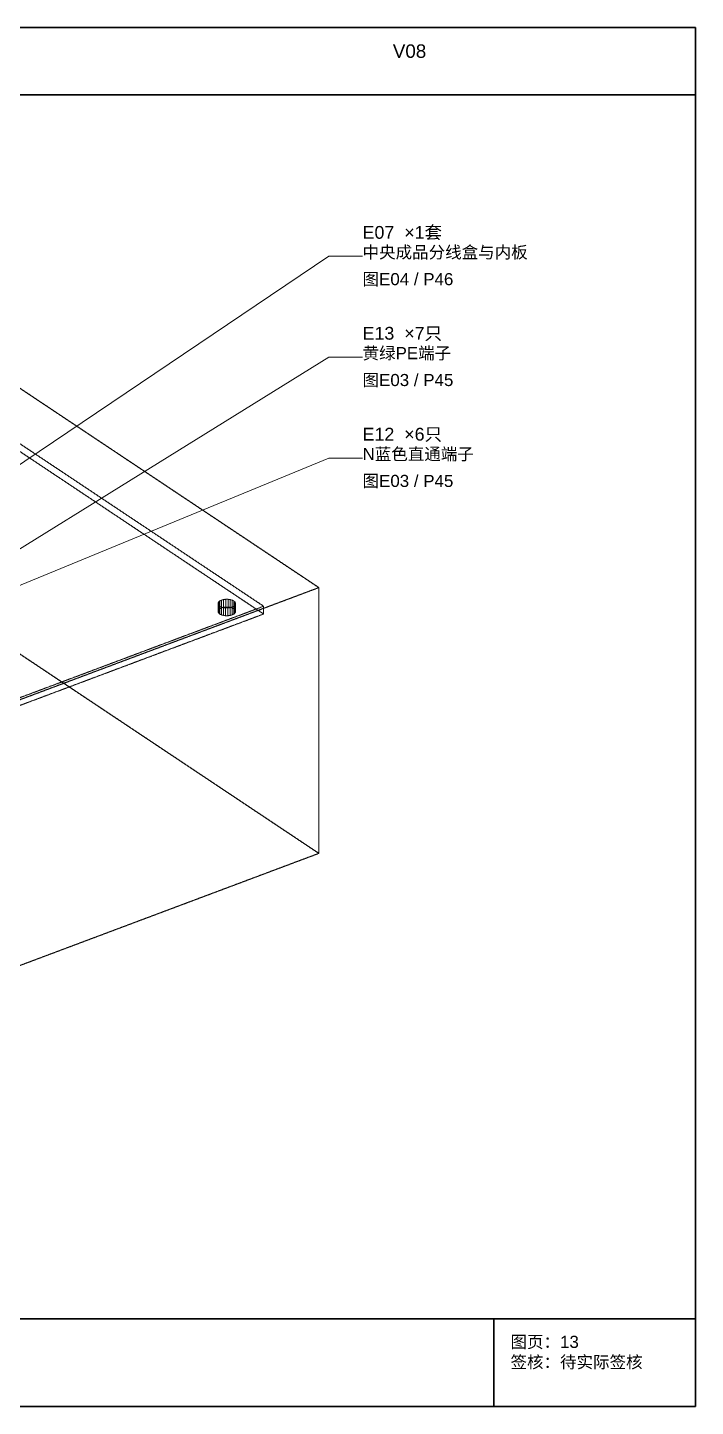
# Model space of a CAD drawing. Header units: millimetres. Extents: x 50 to 612415, y 2 to 4150.
# Drawn here: x 543904 to 545890, y 50 to 4150 of the extents above; entities that cross this region are included whole.
import ezdxf

# ---------------------------------------------------------------- set-up
doc = ezdxf.new("R2010")
doc.units = ezdxf.units.MM
doc.linetypes.add('DASHED', pattern=[1.524, 1.27, -0.254])
for name, color, linetype, lineweight in [('DIM', 7, 'Continuous', 13), ('FRAME', 7, 'Continuous', 35), ('HIDDEN', 8, 'DASHED', 13), ('NOTE', 7, 'Continuous', 18)]:
    doc.layers.add(name, color=color, linetype=linetype, lineweight=lineweight)
doc.styles.add('CN', font='Arial Unicode.ttf')

msp = doc.modelspace()

# ---------------------------------------------------------------- linework, layer by layer
at = {"layer": 'DIM'}
for points in [[(542945, 2220), (544800, 3470), (544900, 3470)], [(543249.514, 2208.988), (544800, 3170), (544900, 3170)], [(542879.691, 2079.674), (544800, 2870), (544900, 2870)]]:
    msp.add_lwpolyline(points, dxfattribs=at)
at = {"layer": 'FRAME'}
for p, q in [((540050, 3950), (545890, 3950)), ((540050, 310), (545890, 310)), ((545290, 50), (545290, 310))]:
    msp.add_line(p, q, dxfattribs=at)
msp.add_lwpolyline([(540050, 50), (545890, 50), (545890, 4150), (540050, 4150)], close=True, dxfattribs=at)
at = {"layer": 'HIDDEN', "color": 35, "true_color": 0xa8732e}
for p, q in [((543205.714, 3527.624), (544770, 2484.767)), ((544770, 2484.767), (543205.714, 3527.624)), ((544770, 1694.519), (543205.714, 2737.376)), ((543205.714, 2737.376), (544770, 1694.519)), ((542684.286, 1702.624), (544770, 2484.767)), ((544770, 2484.767), (542684.286, 1702.624)), ((544770, 2484.767), (544770, 1694.519)), ((544770, 1694.519), (544770, 2484.767)), ((544770, 1694.519), (542684.286, 912.376)), ((542684.286, 912.376), (544770, 1694.519))]:
    msp.add_line(p, q, dxfattribs=at)
at = {"layer": 'HIDDEN', "color": 253, "true_color": 0xaab5af}
for p, q in [((543182.25, 3378.328), (544605.75, 2429.328)), ((543182.25, 3378.328), (544605.75, 2429.328)), ((544605.75, 2406.185), (543182.25, 3355.185)), ((544605.75, 2406.185), (543182.25, 3355.185)), ((544605.75, 2429.328), (542707.75, 1717.578)), ((544605.75, 2429.328), (542707.75, 1717.578)), ((544470.441, 2438.993), (544470.366, 2435.59)), ((544470.441, 2438.993), (544470.366, 2435.59)), ((544470.366, 2435.59), (544472.055, 2432.294)), ((544470.366, 2412.447), (544470.366, 2435.59)), ((544470.366, 2435.59), (544472.055, 2432.294)), ((544470.366, 2435.59), (544470.366, 2412.447)), ((544472.274, 2442.27), (544470.441, 2438.993)), ((544472.274, 2442.27), (544470.441, 2438.993)), ((544470.441, 2415.85), (544470.441, 2438.993)), ((544470.441, 2438.993), (544470.441, 2415.85)), ((544470.441, 2415.85), (544472.274, 2419.127)), ((544470.441, 2415.85), (544472.274, 2419.127)), ((544472.055, 2432.294), (544475.393, 2429.328)), ((544472.055, 2409.151), (544472.055, 2432.294)), ((544472.055, 2432.294), (544475.393, 2429.328)), ((544472.055, 2432.294), (544472.055, 2409.151)), ((544475.742, 2445.198), (544472.274, 2442.27)), ((544475.742, 2445.198), (544472.274, 2442.27)), ((544472.274, 2419.127), (544472.274, 2442.27)), ((544472.274, 2442.27), (544472.274, 2419.127)), ((544472.274, 2419.127), (544475.742, 2422.055)), ((544472.274, 2419.127), (544475.742, 2422.055)), ((544475.393, 2429.328), (544480.152, 2426.895)), ((544475.393, 2406.185), (544475.393, 2429.328)), ((544475.393, 2429.328), (544480.152, 2426.895)), ((544475.393, 2429.328), (544475.393, 2406.185)), ((544480.607, 2447.578), (544475.742, 2445.198)), ((544480.607, 2447.578), (544475.742, 2445.198)), ((544475.742, 2422.055), (544475.742, 2445.198)), ((544475.742, 2445.198), (544475.742, 2422.055)), ((544475.742, 2422.055), (544480.607, 2424.435)), ((544475.742, 2422.055), (544480.607, 2424.435)), ((544480.152, 2426.895), (544486.009, 2425.162)), ((544480.152, 2403.752), (544480.152, 2426.895)), ((544480.152, 2426.895), (544486.009, 2425.162)), ((544480.152, 2426.895), (544480.152, 2403.752)), ((544486.538, 2449.247), (544480.607, 2447.578)), ((544486.538, 2449.247), (544480.607, 2447.578)), ((544480.607, 2424.435), (544480.607, 2447.578)), ((544480.607, 2447.578), (544480.607, 2424.435)), ((544480.607, 2424.435), (544486.538, 2426.104)), ((544480.607, 2424.435), (544486.538, 2426.104)), ((544486.009, 2425.162), (544492.563, 2424.245)), ((544486.009, 2402.019), (544486.009, 2425.162)), ((544486.009, 2425.162), (544492.563, 2424.245)), ((544486.009, 2425.162), (544486.009, 2402.019)), ((544493.131, 2450.092), (544486.538, 2449.247)), ((544493.131, 2450.092), (544486.538, 2449.247)), ((544486.538, 2426.104), (544486.538, 2449.247)), ((544486.538, 2449.247), (544486.538, 2426.104)), ((544486.538, 2426.104), (544493.131, 2426.949)), ((544486.538, 2426.104), (544493.131, 2426.949)), ((544492.563, 2424.245), (544499.369, 2424.207)), ((544492.563, 2401.102), (544492.563, 2424.245)), ((544492.563, 2424.245), (544499.369, 2424.207)), ((544492.563, 2424.245), (544492.563, 2401.102)), ((544493.131, 2426.949), (544493.131, 2450.092)), ((544499.937, 2450.054), (544493.131, 2450.092)), ((544493.131, 2450.092), (544493.131, 2426.949)), ((544499.937, 2450.054), (544493.131, 2450.092)), ((544493.131, 2426.949), (544499.937, 2426.911)), ((544493.131, 2426.949), (544499.937, 2426.911)), ((544499.369, 2424.207), (544505.962, 2425.052)), ((544499.369, 2424.207), (544505.962, 2425.052)), ((544499.369, 2424.207), (544499.369, 2401.064)), ((544499.369, 2401.064), (544499.369, 2424.207)), ((544506.491, 2449.137), (544499.937, 2450.054)), ((544499.937, 2450.054), (544499.937, 2426.911)), ((544499.937, 2426.911), (544499.937, 2450.054)), ((544506.491, 2449.137), (544499.937, 2450.054)), ((544499.937, 2426.911), (544506.491, 2425.994)), ((544499.937, 2426.911), (544506.491, 2425.994)), ((544505.962, 2425.052), (544511.893, 2426.721)), ((544505.962, 2425.052), (544511.893, 2426.721)), ((544505.962, 2425.052), (544505.962, 2401.909)), ((544505.962, 2401.909), (544505.962, 2425.052)), ((544512.348, 2447.403), (544506.491, 2449.137)), ((544512.348, 2447.403), (544506.491, 2449.137)), ((544506.491, 2449.137), (544506.491, 2425.994)), ((544506.491, 2425.994), (544506.491, 2449.137)), ((544506.491, 2425.994), (544512.348, 2424.26)), ((544506.491, 2425.994), (544512.348, 2424.26)), ((544511.893, 2426.721), (544516.758, 2429.101)), ((544511.893, 2426.721), (544516.758, 2429.101)), ((544511.893, 2426.721), (544511.893, 2403.578)), ((544511.893, 2403.578), (544511.893, 2426.721)), ((544517.107, 2444.971), (544512.348, 2447.403)), ((544517.107, 2444.971), (544512.348, 2447.403)), ((544512.348, 2447.403), (544512.348, 2424.26)), ((544512.348, 2424.26), (544512.348, 2447.403)), ((544512.348, 2424.26), (544517.107, 2421.828)), ((544512.348, 2424.26), (544517.107, 2421.828)), ((544516.758, 2429.101), (544520.226, 2432.029)), ((544516.758, 2429.101), (544520.226, 2432.029)), ((544516.758, 2429.101), (544516.758, 2405.958)), ((544516.758, 2405.958), (544516.758, 2429.101)), ((544520.445, 2442.005), (544517.107, 2444.971)), ((544520.445, 2442.005), (544517.107, 2444.971)), ((544517.107, 2444.971), (544517.107, 2421.828)), ((544517.107, 2421.828), (544517.107, 2444.971)), ((544517.107, 2421.828), (544520.445, 2418.862)), ((544517.107, 2421.828), (544520.445, 2418.862)), ((544520.226, 2432.029), (544522.059, 2435.306)), ((544520.226, 2432.029), (544522.059, 2435.306)), ((544520.226, 2432.029), (544520.226, 2408.886)), ((544520.226, 2408.886), (544520.226, 2432.029)), ((544522.134, 2438.709), (544520.445, 2442.005)), ((544522.134, 2438.709), (544520.445, 2442.005)), ((544520.445, 2442.005), (544520.445, 2418.862)), ((544520.445, 2418.862), (544520.445, 2442.005)), ((544522.059, 2435.306), (544522.134, 2438.709)), ((544522.059, 2435.306), (544522.134, 2438.709)), ((544522.059, 2435.306), (544522.059, 2412.163)), ((544522.059, 2412.163), (544522.059, 2435.306)), ((544522.134, 2438.709), (544522.134, 2415.566)), ((544522.134, 2415.566), (544522.134, 2438.709)), ((544605.75, 2406.185), (544605.75, 2429.328)), ((544605.75, 2429.328), (544605.75, 2406.185)), ((542707.75, 1694.435), (544605.75, 2406.185)), ((542707.75, 1694.435), (544605.75, 2406.185)), ((544470.366, 2412.447), (544470.441, 2415.85)), ((544470.366, 2412.447), (544470.441, 2415.85)), ((544472.055, 2409.151), (544470.366, 2412.447)), ((544472.055, 2409.151), (544470.366, 2412.447)), ((544475.393, 2406.185), (544472.055, 2409.151)), ((544475.393, 2406.185), (544472.055, 2409.151)), ((544480.152, 2403.752), (544475.393, 2406.185)), ((544480.152, 2403.752), (544475.393, 2406.185)), ((544486.009, 2402.019), (544480.152, 2403.752)), ((544486.009, 2402.019), (544480.152, 2403.752)), ((544492.563, 2401.102), (544486.009, 2402.019)), ((544492.563, 2401.102), (544486.009, 2402.019)), ((544499.369, 2401.064), (544492.563, 2401.102)), ((544499.369, 2401.064), (544492.563, 2401.102)), ((544505.962, 2401.909), (544499.369, 2401.064)), ((544505.962, 2401.909), (544499.369, 2401.064)), ((544511.893, 2403.578), (544505.962, 2401.909)), ((544511.893, 2403.578), (544505.962, 2401.909)), ((544516.758, 2405.958), (544511.893, 2403.578)), ((544516.758, 2405.958), (544511.893, 2403.578)), ((544520.226, 2408.886), (544516.758, 2405.958)), ((544520.226, 2408.886), (544516.758, 2405.958)), ((544522.059, 2412.163), (544520.226, 2408.886)), ((544522.059, 2412.163), (544520.226, 2408.886)), ((544520.445, 2418.862), (544522.134, 2415.566)), ((544520.445, 2418.862), (544522.134, 2415.566)), ((544522.134, 2415.566), (544522.059, 2412.163)), ((544522.134, 2415.566), (544522.059, 2412.163))]:
    msp.add_line(p, q, dxfattribs=at)

# ---------------------------------------------------------------- texts
at = {"layer": 'NOTE', "attachment_point": 1, "style": 'CN'}
for s, insert, char_height, width in [('V08', (544990, 4100), 40, 900), ('E07  ×1套', (544900, 3560), 38, 900), ('中央成品分线盒与内板', (544900, 3500), 36, 900), ('图E04 / P46', (544900, 3420), 36, 900), ('E13  ×7只', (544900, 3260), 38, 900), ('黄绿PE端子', (544900, 3200), 36, 900), ('图E03 / P45', (544900, 3120), 36, 900), ('E12  ×6只', (544900, 2960), 38, 900), ('N蓝色直通端子', (544900, 2900), 36, 900), ('图E03 / P45', (544900, 2820), 36, 900), ('图页：13\\P签核：待实际签核', (545340, 260), 36, 550)]:
    msp.add_mtext(s, dxfattribs=dict(at, insert=insert, char_height=char_height, width=width))

doc.saveas('drawing.dxf')
